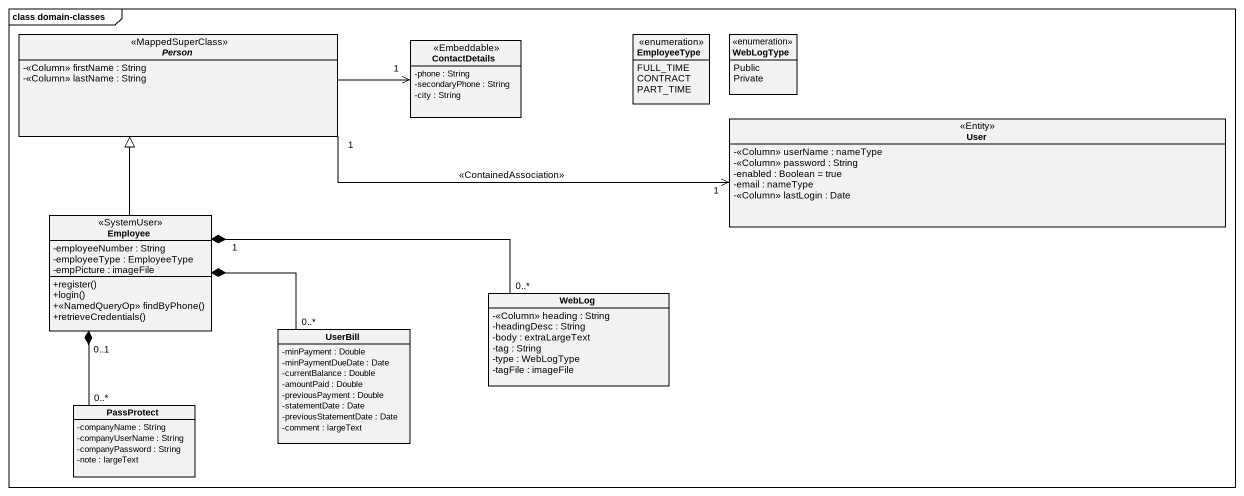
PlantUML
@startuml
mainframe class domain-classes
hide circle
hide empty members
skinparam classAttributeIconSize 0
abstract class "Person" as Person_ <<MappedSuperClass>> {
  -<<Column>> firstName : String
  -<<Column>> lastName : String
}
enum EmployeeType {
  FULL_TIME
  CONTRACT
  PART_TIME
}
enum WebLogType {
  Public
  Private
}
class ContactDetails <<Embeddable>> {
  -phone : String
  -secondaryPhone : String
  -city : String
}
class User <<Entity>> {
  -<<Column>> userName : nameType
  -<<Column>> password : String
  -enabled : Boolean = true
  -email : nameType
  -<<Column>> lastLogin : Date
}
class Employee <<SystemUser>> {
  -employeeNumber : String
  -employeeType : EmployeeType
  -empPicture : imageFile
  +register()
  +login()
  +<<NamedQueryOp>> findByPhone()
  +retrieveCredentials()
}
class WebLog {
  -<<Column>> heading : String
  -headingDesc : String
  -body : extraLargeText
  -tag : String
  -type : WebLogType
  -tagFile : imageFile
}
class UserBill {
  -minPayment : Double
  -minPaymentDueDate : Date
  -currentBalance : Double
  -amountPaid : Double
  -previousPayment : Double
  -statementDate : Date
  -previousStatementDate : Date
  -comment : largeText
}
class PassProtect {
  -companyName : String
  -companyUserName : String
  -companyPassword : String
  -note : largeText
}
Person_ -right-> "1" ContactDetails
Person_ "1" -right-> "1" User : <<ContainedAssociation>>
Employee -up-|> Person_
Employee "1" *-right- "0..*" WebLog
Employee *-right- "0..*" UserBill
Employee "0..1" *-- "0..*" PassProtect
@enduml
